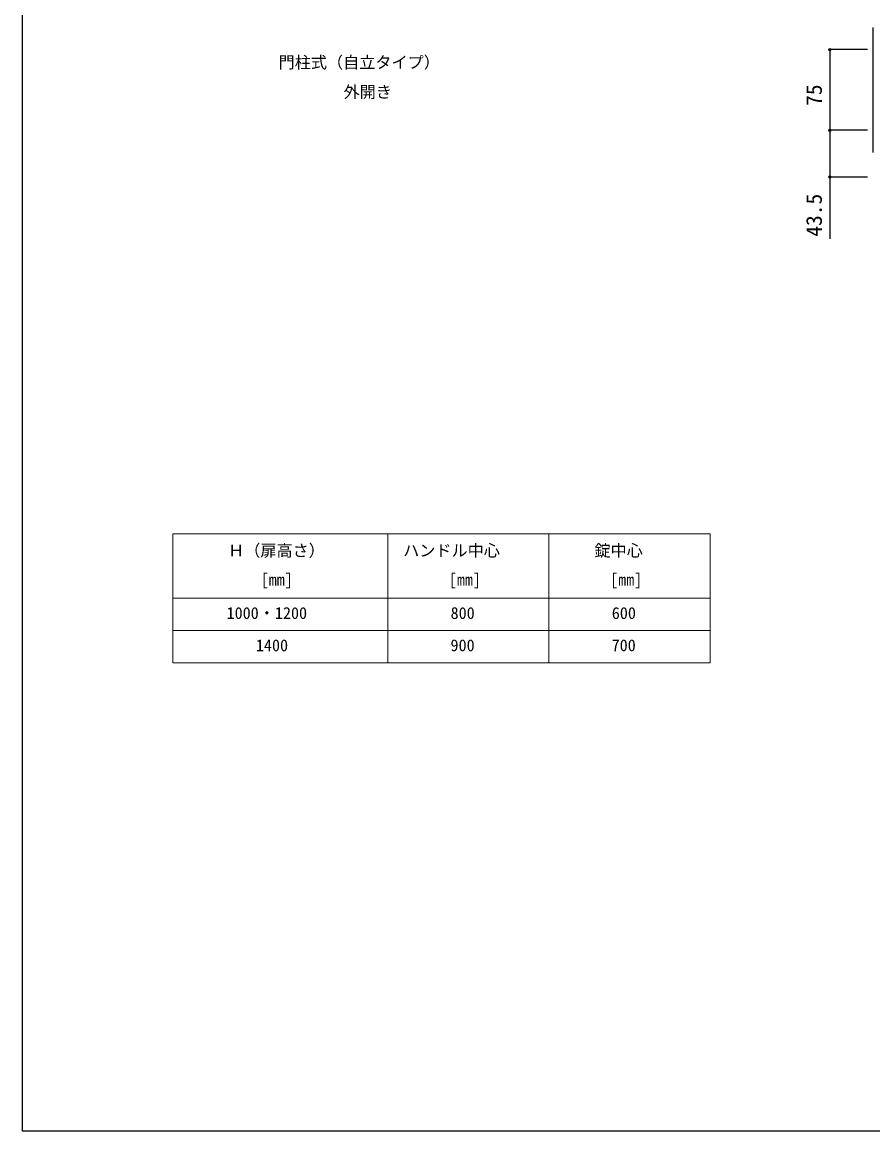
# Model space of a CAD drawing. Units: millimetres, scale not verified. Extents: x -875 to 875, y -1304 to 1298.
# Drawn here: x -875 to -84, y -1304 to -274 of the extents above; entities that cross this region are included whole.
import ezdxf
from ezdxf.enums import TextEntityAlignment as Align

# ---------------------------------------------------------------- set-up
doc = ezdxf.new("R2010")
doc.units = ezdxf.units.MM
doc.header["$LTSCALE"] = 6
doc.layers.add('0-1_TABLE1', color=7, linetype='Continuous', lineweight=18)
for name, color, linetype in [('0-2_USER1', 3, 'Continuous'), ('0-6_YKK_13', 4, 'Continuous'), ('0-8_YKK_D', 6, 'Continuous'), ('0-9_YKK_ZWAK', 7, 'Continuous')]:
    doc.layers.add(name, color=color, linetype=linetype)
doc.styles.add('ＭＳ ゴシック', font='')
doc.styles.get('ＭＳ ゴシック').set_extended_font_data('MS Gothic')

msp = doc.modelspace()

# ---------------------------------------------------------------- linework, layer by layer
at = {"layer": '0-1_TABLE1'}
for p, q in [((-735, -749.4), (-235, -749.4)), ((-735, -749.4), (-735, -869.4)), ((-535, -749.4), (-535, -869.4)), ((-385, -749.4), (-385, -869.4)), ((-235, -749.4), (-235, -869.4)), ((-735, -809.4), (-235, -809.4)), ((-735, -839.4), (-235, -839.4)), ((-735, -869.4), (-235, -869.4))]:
    msp.add_line(p, q, dxfattribs=at)
at = {"layer": '0-6_YKK_13'}
msp.add_line((-83.75, -278.896), (-83.75, -394.905), dxfattribs=at)
at = {"layer": '0-8_YKK_D'}
for p, q in [((-88.75, -299.4), (-124.75, -299.4)), ((-123.75, -299.4), (-123.75, -374.4)), ((-88.75, -374.4), (-124.75, -374.4)), ((-88.75, -374.4), (-124.75, -374.4)), ((-88.75, -417.9), (-124.75, -417.9))]:
    msp.add_line(p, q, dxfattribs=at)
msp.add_lwpolyline([(-123.75, -374.4), (-123.75, -417.9), (-123.75, -475.245)], dxfattribs=at)
for centre in [(-123.75, -299.4), (-123.75, -374.4), (-123.75, -374.4), (-123.75, -417.9)]:
    msp.add_circle(centre, 1.075, dxfattribs=at)
at = {"layer": '0-9_YKK_ZWAK'}
msp.add_line((-875, 1245.6), (-875, -1304.4), dxfattribs=at)
msp.add_lwpolyline([(-875, -1304.4), (875, -1304.4), (875, 1245.6)], dxfattribs=at)

# ---------------------------------------------------------------- texts
at = {"layer": '0-1_TABLE1', "style": 'ＭＳ ゴシック'}
for s, p in [('Ｈ（扉高さ）', (-683.452, -773.803)), ('ハンドル中心', (-520.639, -773.803)), ('錠中心', (-342.685, -773.803)), ('[㎜]', (-653.196, -800.849)), ('[㎜]', (-478.196, -800.849)), ('[㎜]', (-328.196, -800.849)), ('1000・1200', (-684.858, -831.9)), ('800', (-476.491, -831.9)), ('600', (-326.577, -831.9)), ('1400', (-657.585, -861.9)), ('900', (-476.577, -861.9)), ('700', (-326.705, -861.9))]:
    msp.add_text(s, height=11, dxfattribs=at).set_placement(p, align=Align.BOTTOM_LEFT)
at = {"layer": '0-2_USER1', "style": 'ＭＳ ゴシック'}
for s, p in [('門柱式（自立タイプ）', (-636.491, -320.016)), ('外開き', (-576.023, -347.488))]:
    msp.add_text(s, height=11, dxfattribs=at).set_placement(p, align=Align.BOTTOM_LEFT)
at = {"layer": '0-8_YKK_D', "style": 'ＭＳ ゴシック'}
for s, p in [('75', (-126.75, -351.673)), ('43.5', (-126.75, -473.268))]:
    msp.add_text(s, height=14.66, rotation=90, dxfattribs=at).set_placement(p, align=Align.BOTTOM_LEFT)

doc.saveas('drawing.dxf')
